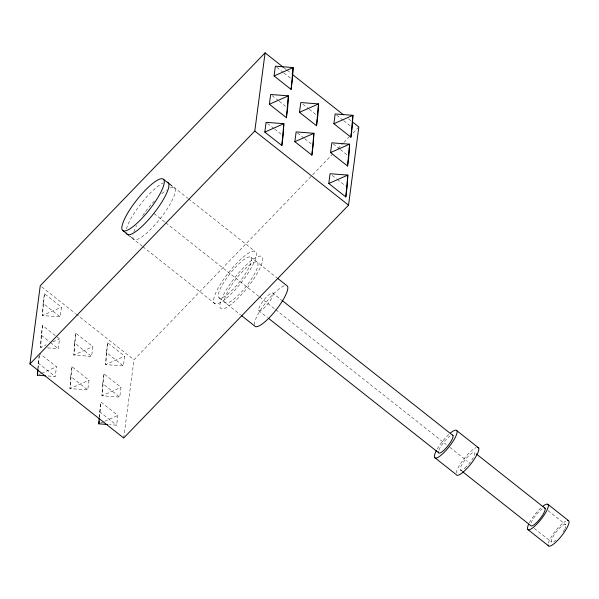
<?xml version="1.0" encoding="UTF-8"?>
<svg xmlns="http://www.w3.org/2000/svg" width="599" height="599" viewBox="0 0 599 599"><rect width="100%" height="100%" fill="white"/><g stroke="black" fill="none" stroke-linecap="round" stroke-linejoin="round"><path stroke-width="0.45" stroke-dasharray="3 2.25" d="M37.834 368.67L39.347 354.219M55.288 335.575L42.522 325.482L41.241 335.238L40.492 347.338L43.158 347.54M43.158 303.438L42.409 315.538L60.177 316.893L61.465 307.137L44.438 293.682L43.158 303.438L60.177 316.893M70.712 376.479L69.971 388.579L87.731 389.934L89.019 380.178L72 366.723L70.712 376.479L87.731 389.934M74.568 342.957L73.819 355.05L91.587 356.405L92.875 346.649L75.856 333.201L74.568 342.957L91.587 356.405M99.247 417.323L100.879 401.981L117.898 415.436L116.61 425.193L109.505 424.654M102.721 383.645L101.972 395.744L119.74 397.1L121.02 387.343L104.001 373.888L102.721 383.645L119.74 397.1M106.367 352.482L105.619 364.581L123.387 365.937L124.667 356.18L107.648 342.725L106.367 352.482L123.387 365.937M44.438 293.682L42.409 315.538L61.465 307.137M38.029 368.812L39.212 356.061M42.522 325.482L40.492 347.338L46.288 344.777M72 366.723L69.971 388.579L89.019 380.178M75.856 333.201L73.819 355.05L92.875 346.649M99.441 417.466L100.879 401.981M104.001 373.888L101.972 395.744L121.02 387.343M107.648 342.725L105.619 364.581L124.667 356.18M47.598 347.877L58.26 348.693L59.541 338.937L55.999 336.129M48.092 376L55.205 376.539L56.486 366.783L39.467 353.328M123.694 438.019L133.989 359.819L312.042 175.41M312.693 174.736L332.834 153.876M338.038 148.492L343.234 143.101M343.886 142.435L349.082 137.044M352.983 133.008L358.18 127.624M52.914 341.857L59.541 338.937M39.092 374.457L40.747 373.724M41.578 373.357L56.486 366.783M100.505 423.111L103.814 421.644M104.645 421.284L117.898 415.436M284.128 67.912L286.329 69.649M287.063 70.225L291.451 73.699M348.581 118.849L351.508 121.163M276.783 67.335L283.162 72.374M283.874 72.936L290.964 78.544M336.578 115.083L342.965 120.129M343.669 120.691L352.182 127.415M302.907 104.233L308.582 108.718M309.286 109.28L316.384 114.881M333.254 143.94L339.64 148.986M340.344 149.548L347.435 155.148M272.073 95.615L278.453 100.662M279.164 101.224L286.255 106.824M297.553 133.045L303.94 138.084M304.651 138.646L311.742 144.254M267.513 123.446L273.893 128.493M274.604 129.055L281.695 134.663M332.198 175.41L336.451 178.772M337.162 179.333L345.675 186.057M169.629 183.893L187.846 198.291M188.58 198.868L254.897 251.288M170.273 184.687L174.676 188.161M250.944 257.241L276.888 277.749M273.099 293.345A11.314 2.755 -51.7 0 1 263.35 308.665A11.314 2.755 -51.7 0 1 261.157 303.805A11.314 2.755 -51.7 0 1 273.099 293.345L281.178 299.725M548.018 510.633L565.845 524.724M154.063 213.566L165.054 222.259M165.788 222.835L258.835 296.378M259.562 296.954L274.941 309.106M275.675 309.683L446.262 444.518M449.924 447.408L467.49 461.297M258.641 310.529L267.446 317.492M460.264 469.886L461.732 471.046M534.263 528.378L551.387 541.908M219.009 297.793L240.581 314.849M129.796 236.073L133.457 238.971M127.594 234.621L142.173 246.144M142.899 246.721L215.056 303.745M41.713 286.884L75.399 313.517M76.133 314.093L133.989 359.819M41.241 335.238L49.747 341.962M50.458 342.523L58.26 348.693M38.179 363.084L55.205 376.539M99.591 411.738L116.61 425.193M170.243 188.011A32.75 7.974 -51.7 0 1 160.203 218.665A32.75 7.974 -51.7 0 1 132.963 235.04M133.854 231.746A32.75 7.974 -51.7 0 1 136.572 225.613M142.659 215.595A32.75 7.974 -51.7 0 1 154.385 200.935M161.842 193.679A32.75 7.974 -51.7 0 1 166.507 190.078M438.865 450.156A11.314 2.755 -51.7 0 1 449.976 436.057M456.153 473.045A17.551 4.275 -51.7 0 1 464.083 458.722A17.551 4.275 -51.7 0 1 476.227 447.58M437.173 449.123A17.551 4.275 -51.7 0 1 449.108 434.185M254.38 324.695A25.809 6.282 -51.7 0 1 266.061 302.338A25.809 6.282 -51.7 0 1 285.229 285.528M531.036 523.009A11.314 2.755 -51.7 0 1 542.147 508.91M548.422 543.083A16.098 3.916 -51.7 0 1 565.681 521.19M529.381 522.792A16.098 3.916 -51.7 0 1 541.518 507.398M556.097 540.043A11.314 2.755 -51.7 0 1 551.881 538.958A11.314 2.755 -51.7 0 1 561.922 525.937A11.314 2.755 -51.7 0 1 564.969 528.543M564.625 529.224A11.314 2.755 -51.7 0 1 562.551 532.623M126.471 228.945A33.035 8.042 -51.7 0 1 141.649 202.859A33.035 8.042 -51.7 0 1 163.287 182.86M464.974 468.021A11.314 2.755 -51.7 0 0 474.722 452.702A11.314 2.755 -51.7 0 0 462.78 463.162A11.314 2.755 -51.7 0 0 464.974 468.021M232.764 303.101A33.035 8.042 -51.7 0 0 262.549 257.907A33.035 8.042 -51.7 0 0 228.466 286.449A33.035 8.042 -51.7 0 0 232.764 303.101M227.261 294.506A25.809 6.282 -51.7 0 0 251.707 258.903A25.809 6.282 -51.7 0 0 225.965 279.149A25.809 6.282 -51.7 0 0 227.261 294.506M233.543 299.47A25.809 6.282 -51.7 0 0 257.989 263.867A25.809 6.282 -51.7 0 0 232.255 284.121A25.809 6.282 -51.7 0 0 233.543 299.47M226.482 298.137A33.035 8.042 -51.7 0 0 256.267 252.943A33.035 8.042 -51.7 0 0 222.184 281.478A33.035 8.042 -51.7 0 0 226.482 298.137"/><path stroke-width="0.9" d="M45.434 375.79L37.438 375.184L37.782 369.598M107.73 424.519L98.85 423.837L99.194 418.252M37.438 375.184L37.947 369.718M98.85 423.837L99.097 421.104M281.829 145.535L283.859 123.679L266.091 122.331L264.81 132.087L281.829 145.535L283.117 135.778L283.859 123.679L264.81 132.087M286.389 117.703L288.418 95.847L270.658 94.492L269.37 104.248L286.389 117.703L287.677 107.947L288.418 95.847L269.37 104.248M291.099 89.423L293.128 67.567L275.36 66.212L274.08 75.968L291.099 89.423L292.387 79.667L293.128 67.567L274.08 75.968M311.877 155.134L313.906 133.278L296.138 131.922L294.858 141.678L311.877 155.134L313.157 145.377L313.906 133.278L294.858 141.678M316.519 125.76L318.548 103.904L300.78 102.549L299.493 112.305L316.519 125.76L317.799 116.004L318.548 103.904L299.493 112.305M347.57 166.028L349.599 144.172L331.839 142.824L330.551 152.58L347.57 166.028L348.858 156.272L349.599 144.172L330.551 152.58M350.894 137.171L352.931 115.315L335.163 113.96L333.875 123.716L350.894 137.171L352.182 127.415L352.931 115.315L333.875 123.716M345.81 196.936L347.839 175.08L330.071 173.725L328.784 183.481L345.81 196.936L347.091 187.18L347.839 175.08L328.784 183.481M352.242 121.739L358.831 126.951L348.536 205.15L123.694 438.019L29.95 363.93L40.245 285.73L265.087 52.862L283.402 67.328M29.95 363.93L254.792 131.061L265.087 52.862M292.918 74.853L343.452 114.798M254.792 131.061L348.536 205.15M163.677 179.468A32.75 7.974 -51.7 0 1 137.261 223.008A32.75 7.974 -51.7 0 1 128.268 212.151A32.75 7.974 -51.7 0 1 163.677 179.468L169.539 184.11M277.614 278.325L287.078 285.805A25.809 6.282 -51.7 0 1 276.161 309.825A25.809 6.282 -51.7 0 1 255.144 326.358L241.315 315.426M456.977 430.793L478.706 447.97M547.898 504.328L568.578 520.681M281.912 300.309L452.994 435.525M476.19 453.862L545.157 508.379M268.921 318.653L438.528 452.709M462.465 471.63L530.699 525.563A11.314 2.755 -51.7 0 0 540.126 518.629A11.314 2.755 -51.7 0 0 544.588 507.945M527.966 529.606L548.654 545.959M434.545 457.449L456.273 474.625A17.551 4.275 -51.7 0 0 470.904 463.873A17.551 4.275 -51.7 0 0 477.822 447.296M122.458 230.278L128.328 234.913M452.417 435.091A11.314 2.755 -51.7 0 1 447.026 446.929A11.314 2.755 -51.7 0 1 438.446 451.691M450.358 433.099A17.551 4.275 -51.7 0 1 455.854 436.192A17.551 4.275 -51.7 0 1 439.838 456.176A17.551 4.275 -51.7 0 1 436.439 450.463M542.761 506.357A16.098 3.916 -51.7 0 1 547.187 509.704A16.098 3.916 -51.7 0 1 533.095 527.577A16.098 3.916 -51.7 0 1 528.67 524.237M567.433 520.494A16.098 3.916 -51.7 0 1 561.742 535.678A16.098 3.916 -51.7 0 1 548.182 544.918M167.443 182.163A33.035 8.042 -51.7 0 1 152.76 214.719A33.035 8.042 -51.7 0 1 126.232 232.974"/></g></svg>
